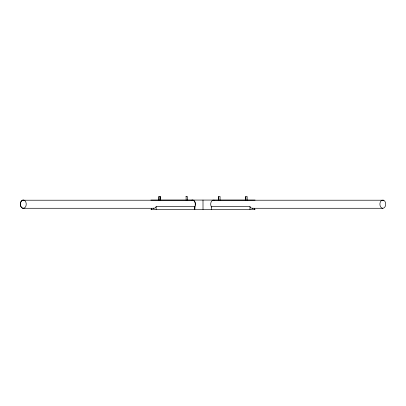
<?xml version="1.0" encoding="UTF-8"?>
<svg xmlns="http://www.w3.org/2000/svg" width="406" height="406" viewBox="0 0 406 406"><rect width="100%" height="100%" fill="white"/><g stroke="black" fill="none" stroke-linecap="round" stroke-linejoin="round"><path stroke-width="0.61" d="M194.824 209.466L194.824 206.654L156.148 206.654L155.919 207.075A4.101 2.903 -90 0 1 153.118 208.141M194.921 206.228L194.687 209.466M194.596 207.075L195.058 206.228A4.101 2.903 -90 0 0 193.297 200.214L191.794 200.214M22.589 200.214L24.091 200.214A4.101 2.903 -90 0 1 25.852 206.228L25.39 207.075A4.101 2.903 -90 0 1 21.29 207.075L20.828 206.228A4.101 2.903 90 0 1 22.589 200.214L193.297 200.214M211.536 207.075L211.074 206.228A4.101 2.903 -90 0 1 212.835 200.214L214.343 200.214M185.923 196.534L187.41 196.534L187.41 200.072M245.777 196.534L245.777 200.072L245.767 196.534L247.147 196.534L247.147 200.072M150.9 200.072L255.095 200.072M212.835 200.214L383.548 200.214A4.101 2.903 -90 0 1 385.177 206.527A4.101 2.903 -90 0 1 380.422 206.527A4.101 2.903 -90 0 1 382.051 200.214L383.548 200.214M253.014 208.141A4.101 2.903 -90 0 1 250.213 207.075L249.979 206.654L211.308 206.654L211.313 209.466M23.203 208.278L153.869 208.278M252.263 208.278L382.797 208.278M150.915 209.466L255.11 209.466M202.995 200.072L203.015 209.466M254.547 208.339L254.552 209.466M249.979 206.654L249.979 209.466M220.062 200.072L220.072 196.534L218.697 196.534L218.697 200.072M218.707 196.534L218.707 200.072M186.121 196.534L186.121 200.072M160.34 200.072L160.34 196.534L158.847 196.534L158.847 200.072M160.218 196.534L160.218 200.072M158.969 196.534L158.969 200.072M156.148 206.654L156.148 209.466M151.585 208.339L151.585 209.466M151.448 208.339L151.448 209.466M191.657 200.214A4.101 2.903 -90 0 1 195.21 205.238M23.949 200.214A4.101 2.903 90 0 0 20.899 201.68A4.101 2.903 90 0 0 20.691 206.228L21.148 207.075A4.101 2.903 -90 0 0 23.949 208.141"/></g></svg>
